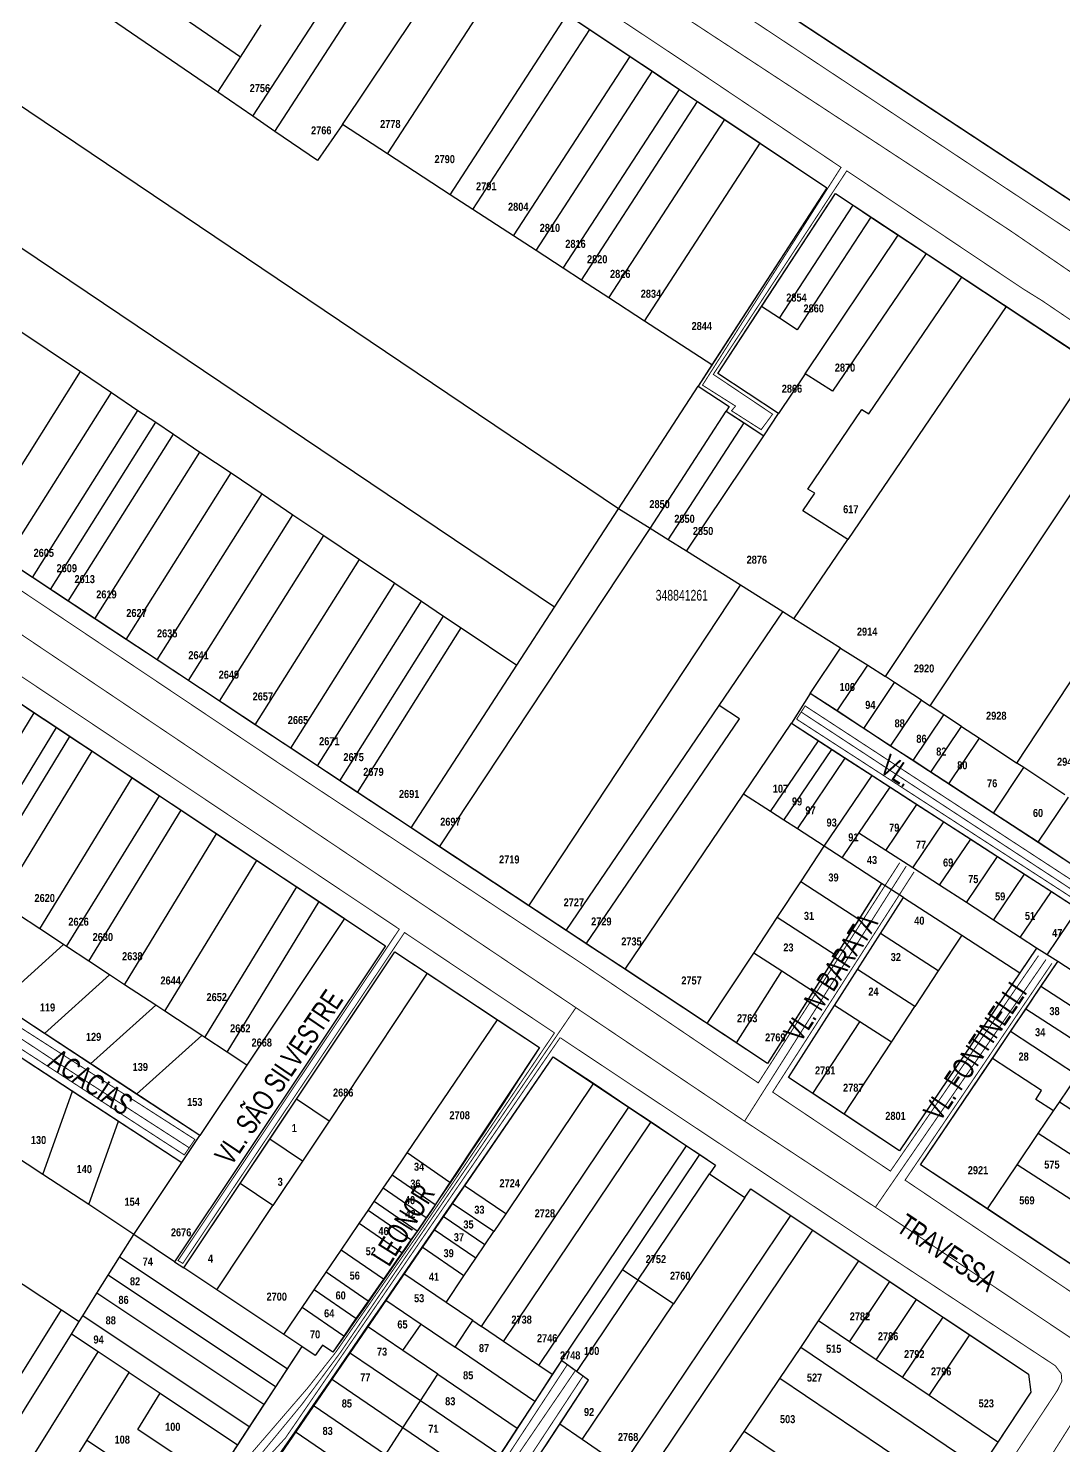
# Model space of a CAD drawing. Extents: x 203136 to 205923, y 4839890 to 4842982.
# Drawn here: x 204336.6 to 204530.6, y 4840403 to 4840668.6 of the extents above; entities that cross this region are included whole.
import ezdxf
from ezdxf.enums import TextEntityAlignment as Align

# ---------------------------------------------------------------- set-up
doc = ezdxf.new("R2010")
doc.units = 0
doc.header["$LTSCALE"] = 1.5
doc.header["$MEASUREMENT"] = 0
doc.linetypes.add('TRACO_11', pattern=[8, 3, -1, 3, -1])
for name, color, linetype in [('CD_MALHA_LOTES', 40, 'CONTINUOUS'), ('CD_TXT_QUADRA', 7, 'CONTINUOUS'), ('RU-QUADRAS', 210, 'CONTINUOUS'), ('SV-EIXO-RUA-PAV', 20, 'CONTINUOUS'), ('SV-RUA-PAVIM-S-GUIA-C-GUIA', 7, 'CONTINUOUS'), ('SV-TXT-RUA-PAV-S-GUIA-C-GUIA', 7, 'CONTINUOUS'), ('Th_NmrPort', 1, 'CONTINUOUS')]:
    doc.layers.add(name, color=color, linetype=linetype)
doc.styles.add('3488-41-2D_TXTB$0$ARIAL', font='ARIAL.TTF')
doc.styles.add('ARIAL', font='ARIAL.TTF')
doc.styles.get("Standard").update_dxf_attribs({"font": 'swisscbo.ttf'})

msp = doc.modelspace()

# ---------------------------------------------------------------- linework, layer by layer
at = {"layer": 'CD_MALHA_LOTES', "linetype": 'Continuous', "flags": 128}
for points in [[(204630.04, 4840571.68), (204413.42, 4840714.35)], [(204378.65, 4840652.13), (204405.1, 4840692.88)], [(204376.29, 4840663.19), (204336.64, 4840690.51)], [(204382.77, 4840649.3), (204409.26, 4840690.1)], [(204372.05, 4840656.65), (204332.19, 4840683.96)], [(204395.43, 4840650.56), (204417.96, 4840684.29)], [(204403.87, 4840645.07), (204425.89, 4840679)], [(204415.6, 4840637.43), (204437.53, 4840671.22)], [(204437.53, 4840671.22), (204441.77, 4840668.39)], [(204376.29, 4840663.19), (204380.22, 4840669.25)], [(204419.88, 4840634.65), (204441.77, 4840668.39)], [(204441.77, 4840668.39), (204449.35, 4840663.34)], [(204447.15, 4840578.58), (204319.15, 4840664.74)], [(204372.05, 4840656.65), (204376.29, 4840663.19)], [(204427.51, 4840629.69), (204449.35, 4840663.34)], [(204449.35, 4840663.34), (204453.5, 4840660.56)], [(204431.7, 4840626.96), (204453.5, 4840660.56)], [(204453.5, 4840660.56), (204458.58, 4840657.17)], [(204378.65, 4840652.13), (204372.05, 4840656.65)], [(204436.81, 4840623.64), (204458.58, 4840657.17)], [(204458.58, 4840657.17), (204461.99, 4840654.9)], [(204440.25, 4840621.4), (204461.99, 4840654.9)], [(204461.99, 4840654.9), (204467.06, 4840651.51)], [(204382.77, 4840649.3), (204378.65, 4840652.13)], [(204445.36, 4840618.07), (204467.06, 4840651.51)], [(204467.06, 4840651.51), (204473.72, 4840647.07)], [(204390.74, 4840643.85), (204382.77, 4840649.3)], [(204395.43, 4840650.56), (204390.74, 4840643.85)], [(204403.87, 4840645.07), (204395.43, 4840650.56)], [(204435.17, 4840560.12), (204306.79, 4840646.54)], [(204452.06, 4840613.71), (204473.72, 4840647.07)], [(204473.72, 4840647.07), (204486.19, 4840638.74)], [(204415.6, 4840637.43), (204403.87, 4840645.07)], [(204419.88, 4840634.65), (204415.6, 4840637.43)], [(204486.19, 4840638.74), (204464.64, 4840605.53)], [(204473.97, 4840616.48), (204487.81, 4840637.66)], [(204487.81, 4840637.66), (204491.14, 4840635.44)], [(204477.31, 4840614.27), (204491.14, 4840635.44)], [(204491.14, 4840635.44), (204494.46, 4840633.22)], [(204427.51, 4840629.69), (204419.88, 4840634.65)], [(204494.46, 4840633.22), (204480.65, 4840612.07)], [(204494.46, 4840633.22), (204499.54, 4840629.85)], [(204431.7, 4840626.96), (204427.51, 4840629.69)], [(204482.14, 4840603.84), (204499.54, 4840629.85)], [(204499.54, 4840629.85), (204504.79, 4840626.38)], [(204436.81, 4840623.64), (204431.7, 4840626.96)], [(204504.79, 4840626.38), (204487.28, 4840600.62)], [(204504.79, 4840626.38), (204511.47, 4840621.97)], [(204440.25, 4840621.4), (204436.81, 4840623.64)], [(204494.06, 4840596.36), (204511.47, 4840621.97)], [(204511.47, 4840621.97), (204519.81, 4840616.46)], [(204445.36, 4840618.07), (204440.25, 4840621.4)], [(204452.06, 4840613.71), (204445.36, 4840618.07)], [(204465.77, 4840603.92), (204473.97, 4840616.48)], [(204477.31, 4840614.27), (204473.97, 4840616.48)], [(204519.81, 4840616.46), (204490.16, 4840572.83)], [(204519.81, 4840616.46), (204536.13, 4840605.69)], [(204464.64, 4840605.53), (204452.06, 4840613.71)], [(204480.65, 4840612.07), (204477.31, 4840614.27)], [(204333.87, 4840612.64), (204346.32, 4840604.26)], [(204464.64, 4840605.53), (204462.07, 4840601.57)], [(204497.21, 4840547.12), (204536.13, 4840605.69)], [(204326.51, 4840572.83), (204346.32, 4840604.26)], [(204346.32, 4840604.26), (204352.13, 4840600.35)], [(204477.15, 4840596.39), (204465.77, 4840603.92)], [(204482.14, 4840603.84), (204477.15, 4840596.39)], [(204487.28, 4840600.62), (204482.14, 4840603.84)], [(204332.35, 4840568.97), (204352.13, 4840600.35)], [(204352.13, 4840600.35), (204357.11, 4840597)], [(204447.15, 4840578.58), (204462.07, 4840601.57)], [(204462.07, 4840601.57), (204467.91, 4840597.71)], [(204467.91, 4840597.71), (204467.36, 4840596.87)], [(204505.56, 4840541.62), (204544.47, 4840600.18)], [(204337.35, 4840565.66), (204357.11, 4840597)], [(204357.11, 4840597), (204360.43, 4840594.77)], [(204453.08, 4840574.86), (204467.36, 4840596.87)], [(204467.36, 4840596.87), (204470.7, 4840594.67)], [(204474.37, 4840592.24), (204477.15, 4840596.39)], [(204482.66, 4840582.26), (204492.79, 4840597.16)], [(204492.79, 4840597.16), (204494.06, 4840596.36)], [(204340.69, 4840563.46), (204360.43, 4840594.77)], [(204344.03, 4840561.25), (204363.75, 4840592.53)], [(204360.43, 4840594.77), (204363.75, 4840592.53)], [(204363.75, 4840592.53), (204368.73, 4840589.18)], [(204456.46, 4840572.73), (204470.7, 4840594.67)], [(204459.88, 4840570.59), (204474.37, 4840592.24)], [(204470.7, 4840594.67), (204474.37, 4840592.24)], [(204521.81, 4840530.91), (204560.51, 4840589.59)], [(204349.03, 4840557.94), (204368.73, 4840589.18)], [(204368.73, 4840589.18), (204374.54, 4840585.27)], [(204354.87, 4840554.08), (204374.54, 4840585.27)], [(204374.54, 4840585.27), (204380.35, 4840581.36)], [(204483.93, 4840581.46), (204482.66, 4840582.26)], [(204360.71, 4840550.22), (204380.35, 4840581.36)], [(204380.35, 4840581.36), (204386.15, 4840577.45)], [(204481.68, 4840578.15), (204483.93, 4840581.46)], [(204366.56, 4840546.35), (204386.15, 4840577.45)], [(204386.15, 4840577.45), (204391.96, 4840573.54)], [(204435.17, 4840560.12), (204447.15, 4840578.58)], [(204453.08, 4840574.86), (204447.15, 4840578.58)], [(204490.16, 4840572.83), (204481.68, 4840578.15)], [(204413.63, 4840515.23), (204453.08, 4840574.86)], [(204456.46, 4840572.73), (204453.08, 4840574.86)], [(204372.4, 4840542.49), (204391.96, 4840573.54)], [(204391.96, 4840573.54), (204398.6, 4840569.07)], [(204459.88, 4840570.59), (204456.46, 4840572.73)], [(204480.03, 4840557.93), (204490.16, 4840572.83)], [(204337.35, 4840565.66), (204332.35, 4840568.97)], [(204379.07, 4840538.08), (204398.6, 4840569.07)], [(204398.6, 4840569.07), (204405.24, 4840564.6)], [(204470.02, 4840564.22), (204459.88, 4840570.59)], [(204340.69, 4840563.46), (204337.35, 4840565.66)], [(204344.03, 4840561.25), (204340.69, 4840563.46)], [(204385.75, 4840533.67), (204405.24, 4840564.6)], [(204405.24, 4840564.6), (204410.22, 4840561.25)], [(204430.38, 4840504.15), (204470.02, 4840564.22)], [(204477.94, 4840559.24), (204470.02, 4840564.22)], [(204349.03, 4840557.94), (204344.03, 4840561.25)], [(204390.75, 4840530.36), (204410.22, 4840561.25)], [(204410.22, 4840561.25), (204414.37, 4840558.45)], [(204354.87, 4840554.08), (204349.03, 4840557.94)], [(204394.92, 4840527.6), (204414.37, 4840558.45)], [(204414.37, 4840558.45), (204417.69, 4840556.22)], [(204428.09, 4840549.22), (204435.17, 4840560.12)], [(204466.02, 4840541.72), (204477.94, 4840559.24)], [(204480.03, 4840557.93), (204477.94, 4840559.24)], [(204488.78, 4840552.44), (204480.03, 4840557.93)], [(204398.26, 4840525.39), (204417.69, 4840556.22)], [(204417.69, 4840556.22), (204428.09, 4840549.22)], [(204360.71, 4840550.22), (204354.87, 4840554.08)], [(204483.09, 4840543.95), (204488.78, 4840552.44)], [(204488.78, 4840552.44), (204493.87, 4840549.25)], [(204366.56, 4840546.35), (204360.71, 4840550.22)], [(204408.31, 4840518.75), (204428.09, 4840549.22)], [(204488.12, 4840540.67), (204493.87, 4840549.25)], [(204493.87, 4840549.25), (204497.21, 4840547.12)], [(204498.91, 4840546), (204497.21, 4840547.12)], [(204372.4, 4840542.49), (204366.56, 4840546.35)], [(204493.14, 4840537.39), (204498.91, 4840546)], [(204503.92, 4840542.69), (204498.91, 4840546)], [(204333.51, 4840543.11), (204337.68, 4840540.34)], [(204379.07, 4840538.08), (204372.4, 4840542.49)], [(204483.09, 4840543.95), (204479.59, 4840538.36)], [(204488.12, 4840540.67), (204483.09, 4840543.95)], [(204498.16, 4840534.1), (204503.92, 4840542.69)], [(204503.92, 4840542.69), (204505.56, 4840541.62)], [(204320.35, 4840511.95), (204337.68, 4840540.34)], [(204337.68, 4840540.34), (204341.84, 4840537.57)], [(204437.34, 4840499.55), (204466.02, 4840541.72)], [(204441.13, 4840497.05), (204469.84, 4840539.2)], [(204469.84, 4840539.2), (204466.02, 4840541.72)], [(204493.14, 4840537.39), (204488.12, 4840540.67)], [(204502.35, 4840531.37), (204508.1, 4840539.94)], [(204508.1, 4840539.94), (204505.56, 4840541.62)], [(204511.44, 4840537.74), (204508.1, 4840539.94)], [(204324.52, 4840509.19), (204341.84, 4840537.57)], [(204341.84, 4840537.57), (204344.35, 4840535.91)], [(204385.75, 4840533.67), (204379.07, 4840538.08)], [(204470.61, 4840525.09), (204479.59, 4840538.36)], [(204479.59, 4840538.36), (204484.62, 4840535.1)], [(204498.16, 4840534.1), (204493.14, 4840537.39)], [(204505.7, 4840529.18), (204511.44, 4840537.74)], [(204511.44, 4840537.74), (204514.78, 4840535.54)], [(204327.03, 4840507.53), (204344.35, 4840535.91)], [(204344.35, 4840535.91), (204348.51, 4840533.14)], [(204475.64, 4840521.83), (204484.62, 4840535.1)], [(204484.62, 4840535.1), (204487.14, 4840533.47)], [(204502.35, 4840531.37), (204498.16, 4840534.1)], [(204509.05, 4840526.99), (204514.78, 4840535.54)], [(204514.78, 4840535.54), (204521.81, 4840530.91)], [(204331.2, 4840504.77), (204348.51, 4840533.14)], [(204348.51, 4840533.14), (204356.02, 4840528.16)], [(204390.75, 4840530.36), (204385.75, 4840533.67)], [(204478.16, 4840520.2), (204487.14, 4840533.47)], [(204480.68, 4840518.57), (204489.66, 4840531.84)], [(204487.14, 4840533.47), (204489.66, 4840531.84)], [(204489.66, 4840531.84), (204494.7, 4840528.58)], [(204505.7, 4840529.18), (204502.35, 4840531.37)], [(204394.92, 4840527.6), (204390.75, 4840530.36)], [(204485.71, 4840515.31), (204494.7, 4840528.58)], [(204494.7, 4840528.58), (204498.05, 4840526.4)], [(204509.05, 4840526.99), (204505.7, 4840529.18)], [(204517.42, 4840521.52), (204523.13, 4840530.04)], [(204523.13, 4840530.04), (204521.81, 4840530.91)], [(204530.83, 4840524.96), (204523.13, 4840530.04)], [(204338.72, 4840499.81), (204356.02, 4840528.16)], [(204356.02, 4840528.16), (204361.12, 4840524.77)], [(204398.26, 4840525.39), (204394.92, 4840527.6)], [(204492.22, 4840517.78), (204498.05, 4840526.4)], [(204498.05, 4840526.4), (204503.09, 4840523.14)], [(204517.42, 4840521.52), (204509.05, 4840526.99)], [(204343.73, 4840496.51), (204361.12, 4840524.77)], [(204361.12, 4840524.77), (204365.19, 4840522.07)], [(204408.31, 4840518.75), (204398.26, 4840525.39)], [(204448.39, 4840492.25), (204470.61, 4840525.09)], [(204475.64, 4840521.83), (204470.61, 4840525.09)], [(204525.79, 4840516.05), (204531.48, 4840524.53)], [(204347.91, 4840493.76), (204365.19, 4840522.07)], [(204365.19, 4840522.07), (204371.85, 4840517.64)], [(204478.16, 4840520.2), (204475.64, 4840521.83)], [(204497.26, 4840514.52), (204503.09, 4840523.14)], [(204503.09, 4840523.14), (204508.13, 4840519.88)], [(204525.79, 4840516.05), (204517.42, 4840521.52)], [(204413.63, 4840515.23), (204408.31, 4840518.75)], [(204480.68, 4840518.57), (204478.16, 4840520.2)], [(204485.71, 4840515.31), (204480.68, 4840518.57)], [(204502.3, 4840511.26), (204508.13, 4840519.88)], [(204508.13, 4840519.88), (204513.17, 4840516.62)], [(204354.59, 4840489.35), (204371.85, 4840517.64)], [(204371.85, 4840517.64), (204379.36, 4840512.66)], [(204430.38, 4840504.15), (204413.63, 4840515.23)], [(204481.31, 4840508.63), (204485.71, 4840515.31)], [(204489.07, 4840513.14), (204485.71, 4840515.31)], [(204489.07, 4840513.14), (204492.22, 4840517.78)], [(204497.26, 4840514.52), (204492.22, 4840517.78)], [(204507.33, 4840508), (204513.17, 4840516.62)], [(204513.17, 4840516.62), (204518.21, 4840513.36)], [(204532.49, 4840511.67), (204525.79, 4840516.05)], [(204362.11, 4840484.4), (204379.36, 4840512.66)], [(204379.36, 4840512.66), (204386.87, 4840507.69)], [(204496.45, 4840508.36), (204489.07, 4840513.14)], [(204502.3, 4840511.26), (204497.26, 4840514.52)], [(204512.37, 4840504.74), (204518.21, 4840513.36)], [(204518.21, 4840513.36), (204523.25, 4840510.1)], [(204507.33, 4840508), (204502.3, 4840511.26)], [(204517.41, 4840501.48), (204523.25, 4840510.1)], [(204523.25, 4840510.1), (204528.28, 4840506.84)], [(204369.63, 4840479.44), (204386.87, 4840507.69)], [(204386.87, 4840507.69), (204391.04, 4840504.93)], [(204476.9, 4840501.96), (204481.31, 4840508.63)], [(204492.18, 4840501.6), (204481.31, 4840508.63)], [(204496.45, 4840508.36), (204492.18, 4840501.6)], [(204500.59, 4840505.68), (204496.45, 4840508.36)], [(204512.37, 4840504.74), (204507.33, 4840508)], [(204373.81, 4840476.69), (204391.04, 4840504.93)], [(204391.04, 4840504.93), (204395.84, 4840501.75)], [(204496.27, 4840498.95), (204500.59, 4840505.68)], [(204500.59, 4840505.68), (204511.47, 4840498.64)], [(204517.41, 4840501.48), (204512.37, 4840504.74)], [(204522.45, 4840498.22), (204528.28, 4840506.84)], [(204528.28, 4840506.84), (204533.32, 4840503.58)], [(204338.72, 4840499.81), (204334.54, 4840502.58)], [(204437.34, 4840499.55), (204430.38, 4840504.15)], [(204472.49, 4840495.28), (204476.9, 4840501.96)], [(204487.9, 4840494.83), (204476.9, 4840501.96)], [(204527.49, 4840494.96), (204533.32, 4840503.58)], [(204343.16, 4840496.89), (204338.72, 4840499.81)], [(204395.84, 4840501.75), (204377.48, 4840474.27)], [(204395.84, 4840501.75), (204403.51, 4840496.67)], [(204441.13, 4840497.05), (204437.34, 4840499.55)], [(204492.18, 4840501.6), (204487.9, 4840494.83)], [(204522.45, 4840498.22), (204517.41, 4840501.48)], [(204330.94, 4840485.88), (204343.16, 4840496.89)], [(204343.73, 4840496.51), (204343.16, 4840496.89)], [(204403.51, 4840496.67), (204363.95, 4840437.45)], [(204448.39, 4840492.25), (204441.13, 4840497.05)], [(204491.96, 4840492.21), (204496.27, 4840498.95)], [(204507.08, 4840491.95), (204496.27, 4840498.95)], [(204511.47, 4840498.64), (204507.08, 4840491.95)], [(204511.47, 4840498.64), (204522.36, 4840491.59)], [(204525.5, 4840496.24), (204522.45, 4840498.22)], [(204347.91, 4840493.76), (204343.73, 4840496.51)], [(204386.81, 4840467.88), (204405.26, 4840495.51)], [(204405.26, 4840495.51), (204411.3, 4840491.51)], [(204463.77, 4840482.08), (204472.49, 4840495.28)], [(204477.75, 4840491.87), (204472.49, 4840495.28)], [(204487.9, 4840494.83), (204483.63, 4840488.07)], [(204525.5, 4840496.24), (204522.36, 4840491.59)], [(204527.49, 4840494.96), (204525.5, 4840496.24)], [(204529.47, 4840493.68), (204527.49, 4840494.96)], [(204351.79, 4840491.2), (204347.91, 4840493.76)], [(204411.3, 4840491.51), (204392.92, 4840463.81)], [(204411.3, 4840491.51), (204424.47, 4840482.79)], [(204463.77, 4840482.08), (204448.39, 4840492.25)], [(204469.27, 4840478.44), (204477.75, 4840491.87)], [(204483.63, 4840488.07), (204477.75, 4840491.87)], [(204487.64, 4840485.47), (204491.96, 4840492.21)], [(204502.68, 4840485.27), (204491.96, 4840492.21)], [(204522.36, 4840491.59), (204499.84, 4840458.23)], [(204507.08, 4840491.95), (204502.68, 4840485.27)], [(204526.33, 4840489.02), (204529.47, 4840493.68)], [(204542.06, 4840485.52), (204529.47, 4840493.68)], [(204339.58, 4840480.2), (204351.79, 4840491.2)], [(204354.59, 4840489.35), (204351.79, 4840491.2)], [(204360.43, 4840485.52), (204354.59, 4840489.35)], [(204523.48, 4840484.8), (204526.33, 4840489.02)], [(204538.92, 4840480.87), (204526.33, 4840489.02)], [(204483.63, 4840488.07), (204475.11, 4840474.58)], [(204339.58, 4840480.2), (204330.94, 4840485.88)], [(204348.22, 4840474.52), (204360.43, 4840485.52)], [(204362.11, 4840484.4), (204360.43, 4840485.52)], [(204369.06, 4840479.83), (204362.11, 4840484.4)], [(204479.01, 4840472), (204487.64, 4840485.47)], [(204492.41, 4840482.39), (204487.64, 4840485.47)], [(204498.29, 4840478.59), (204502.68, 4840485.27)], [(204520.62, 4840480.57), (204523.48, 4840484.8)], [(204536.07, 4840476.64), (204523.48, 4840484.8)], [(204407.55, 4840457.83), (204424.47, 4840482.79)], [(204424.47, 4840482.79), (204432.33, 4840477.58)], [(204469.27, 4840478.44), (204463.77, 4840482.08)], [(204483.59, 4840468.98), (204492.41, 4840482.39)], [(204498.29, 4840478.59), (204492.41, 4840482.39)], [(204348.22, 4840474.52), (204339.58, 4840480.2)], [(204356.86, 4840468.85), (204369.06, 4840479.83)], [(204369.63, 4840479.44), (204369.06, 4840479.83)], [(204373.81, 4840476.69), (204369.63, 4840479.44)], [(204475.11, 4840474.58), (204469.27, 4840478.44)], [(204489.43, 4840465.12), (204498.29, 4840478.59)], [(204517.23, 4840475.54), (204520.62, 4840480.57)], [(204533.18, 4840472.37), (204520.62, 4840480.57)], [(204377.48, 4840474.27), (204373.81, 4840476.69)], [(204432.33, 4840477.58), (204415.58, 4840452.29)], [(204418.28, 4840451.68), (204434.91, 4840475.87)], [(204434.91, 4840475.87), (204442.48, 4840470.91)], [(204503.78, 4840455.62), (204517.23, 4840475.54)], [(204526.44, 4840469.53), (204517.23, 4840475.54)], [(204336.16, 4840475.08), (204344.81, 4840469.42)], [(204356.86, 4840468.85), (204348.22, 4840474.52)], [(204377.48, 4840474.27), (204368.67, 4840461.08)], [(204442.48, 4840470.91), (204426.02, 4840446.42)], [(204442.48, 4840470.91), (204449.12, 4840466.44)], [(204483.59, 4840468.98), (204479.01, 4840472)], [(204529.8, 4840467.36), (204533.18, 4840472.37)], [(204339.25, 4840453.8), (204344.81, 4840469.42)], [(204344.81, 4840469.42), (204353.47, 4840463.77)], [(204368.67, 4840461.08), (204356.86, 4840468.85)], [(204381.81, 4840460.4), (204386.81, 4840467.88)], [(204392.92, 4840463.81), (204386.81, 4840467.88)], [(204489.43, 4840465.12), (204483.59, 4840468.98)], [(204525.36, 4840467.85), (204526.44, 4840469.53)], [(204528.68, 4840465.7), (204525.36, 4840467.85)], [(204421.47, 4840425.33), (204449.12, 4840466.44)], [(204449.12, 4840466.44), (204453.27, 4840463.65)], [(204499.84, 4840458.23), (204489.43, 4840465.12)], [(204525.83, 4840461.47), (204528.68, 4840465.7)], [(204528.68, 4840465.7), (204529.8, 4840467.36)], [(204551.37, 4840453.4), (204529.8, 4840467.36)], [(204347.9, 4840448.16), (204353.47, 4840463.77)], [(204353.47, 4840463.77), (204365.3, 4840456.03)], [(204392.92, 4840463.81), (204387.94, 4840456.31)], [(204425.61, 4840422.51), (204453.27, 4840463.65)], [(204453.27, 4840463.65), (204459.91, 4840459.19)], [(204339.25, 4840453.8), (204330.62, 4840459.49)], [(204365.3, 4840456.03), (204368.67, 4840461.08)], [(204376.25, 4840452.09), (204381.81, 4840460.4)], [(204387.94, 4840456.31), (204381.81, 4840460.4)], [(204521.86, 4840455.59), (204525.83, 4840461.47)], [(204547.39, 4840447.52), (204525.83, 4840461.47)], [(204404.74, 4840453.69), (204407.55, 4840457.83)], [(204415.58, 4840452.29), (204407.55, 4840457.83)], [(204432.22, 4840418.02), (204459.91, 4840459.19)], [(204447.89, 4840435.94), (204462.4, 4840457.51)], [(204459.91, 4840459.19), (204462.4, 4840457.51)], [(204462.4, 4840457.51), (204465.31, 4840455.57), (204464.19, 4840453.91)], [(204356.3, 4840442.55), (204365.3, 4840456.03)], [(204387.94, 4840456.31), (204382.41, 4840447.98)], [(204516.3, 4840447.35), (204503.78, 4840455.62)], [(204516.3, 4840447.35), (204521.86, 4840455.59)], [(204543.41, 4840441.64), (204521.86, 4840455.59)], [(204347.9, 4840448.16), (204339.25, 4840453.8)], [(204365.7, 4840436.28), (204376.25, 4840452.09)], [(204382.41, 4840447.98), (204376.25, 4840452.09)], [(204403.06, 4840451.21), (204404.74, 4840453.69)], [(204412.82, 4840448.12), (204404.74, 4840453.69)], [(204415.58, 4840452.29), (204412.82, 4840448.12)], [(204416.01, 4840448.38), (204418.28, 4840451.68)], [(204426.02, 4840446.42), (204418.28, 4840451.68)], [(204450.8, 4840433.99), (204464.19, 4840453.91)], [(204464.19, 4840453.91), (204470.85, 4840449.46)], [(204401.37, 4840448.73), (204403.06, 4840451.21)], [(204411.11, 4840445.66), (204403.06, 4840451.21)], [(204470.85, 4840449.46), (204457.45, 4840429.55)], [(204470.85, 4840449.46), (204471.96, 4840451.13)], [(204471.96, 4840451.13), (204479.45, 4840446.13)], [(204356.3, 4840442.55), (204347.9, 4840448.16)], [(204371.91, 4840432.15), (204382.41, 4840447.98)], [(204398.57, 4840444.59), (204400.25, 4840447.07)], [(204400.25, 4840447.07), (204401.37, 4840448.73)], [(204408.26, 4840441.55), (204400.25, 4840447.07)], [(204409.4, 4840443.19), (204401.37, 4840448.73)], [(204412.82, 4840448.12), (204411.11, 4840445.66)], [(204414.31, 4840445.91), (204416.01, 4840448.38)], [(204423.78, 4840443.1), (204416.01, 4840448.38)], [(204426.02, 4840446.42), (204423.78, 4840443.1)], [(204447.77, 4840399.02), (204479.45, 4840446.13)], [(204479.45, 4840446.13), (204483.6, 4840443.35)], [(204537.7, 4840433.2), (204516.3, 4840447.35)], [(204395.2, 4840439.62), (204398.57, 4840444.59)], [(204406.54, 4840439.09), (204398.57, 4840444.59)], [(204411.11, 4840445.66), (204409.4, 4840443.19)], [(204412.62, 4840443.44), (204414.31, 4840445.91)], [(204422.11, 4840440.61), (204414.31, 4840445.91)], [(204353.65, 4840438.31), (204356.3, 4840442.55)], [(204363.95, 4840437.45), (204356.3, 4840442.55)], [(204408.26, 4840441.55), (204406.54, 4840439.09)], [(204409.4, 4840443.19), (204408.26, 4840441.55)], [(204410.35, 4840440.14), (204412.62, 4840443.44)], [(204420.44, 4840438.12), (204412.62, 4840443.44)], [(204422.11, 4840440.61), (204423.78, 4840443.1)], [(204451.89, 4840396.19), (204483.6, 4840443.35)], [(204483.6, 4840443.35), (204492.21, 4840437.6)], [(204351.53, 4840434.91), (204353.65, 4840438.31)], [(204385.06, 4840417.37), (204353.65, 4840438.31)], [(204392.39, 4840435.48), (204395.2, 4840439.62)], [(204403.12, 4840434.16), (204395.2, 4840439.62)], [(204406.54, 4840439.09), (204403.12, 4840434.16)], [(204406.94, 4840435.2), (204410.35, 4840440.14)], [(204418.2, 4840434.8), (204410.35, 4840440.14)], [(204420.44, 4840438.12), (204422.11, 4840440.61)], [(204331.9, 4840435.58), (204342.77, 4840428.44)], [(204363.95, 4840437.45), (204365.7, 4840436.28)], [(204371.91, 4840432.15), (204365.7, 4840436.28)], [(204418.2, 4840434.8), (204420.44, 4840438.12)], [(204436.47, 4840418.96), (204447.89, 4840435.94)], [(204450.8, 4840433.99), (204447.89, 4840435.94)], [(204484.65, 4840426.37), (204492.21, 4840437.6)], [(204492.21, 4840437.6), (204498.03, 4840433.72)], [(204349.41, 4840431.52), (204351.53, 4840434.91)], [(204382.88, 4840414.02), (204351.53, 4840434.91)], [(204390.15, 4840432.17), (204392.39, 4840435.48)], [(204400.26, 4840430.05), (204392.39, 4840435.48)], [(204403.12, 4840434.16), (204400.26, 4840430.05)], [(204403.55, 4840430.26), (204406.94, 4840435.2)], [(204414.86, 4840429.82), (204406.94, 4840435.2)], [(204414.86, 4840429.82), (204418.2, 4840434.8)], [(204450.8, 4840433.99), (204439.29, 4840416.88)], [(204457.45, 4840429.55), (204450.8, 4840433.99)], [(204490.45, 4840422.44), (204498.03, 4840433.72)], [(204498.03, 4840433.72), (204503.02, 4840430.38)], [(204346.76, 4840427.28), (204349.41, 4840431.52)], [(204380.69, 4840410.67), (204349.41, 4840431.52)], [(204384.47, 4840423.8), (204371.91, 4840432.15)], [(204387.9, 4840428.86), (204390.15, 4840432.17)], [(204397.95, 4840426.79), (204390.15, 4840432.17)], [(204400.15, 4840425.31), (204403.55, 4840430.26)], [(204495.42, 4840419.08), (204503.02, 4840430.38)], [(204503.02, 4840430.38), (204508.01, 4840427.05)], [(204314.53, 4840383.24), (204342.77, 4840428.44)], [(204342.77, 4840428.44), (204346.11, 4840426.24)], [(204384.47, 4840423.8), (204387.9, 4840428.86)], [(204395.7, 4840423.49), (204387.9, 4840428.86)], [(204400.26, 4840430.05), (204397.95, 4840426.79)], [(204419.85, 4840426.43), (204414.86, 4840429.82)], [(204440.34, 4840404.11), (204457.45, 4840429.55)], [(204344.64, 4840423.88), (204346.11, 4840426.24)], [(204346.11, 4840426.24), (204346.76, 4840427.28)], [(204377.95, 4840406.48), (204346.76, 4840427.28)], [(204397.95, 4840426.79), (204395.7, 4840423.49)], [(204396.75, 4840420.37), (204400.15, 4840425.31)], [(204406.76, 4840420.81), (204400.15, 4840425.31)], [(204406.76, 4840420.81), (204410.167666, 4840425.76019)], [(204410.167666, 4840425.76019), (204416.58, 4840421.4)], [(204416.58, 4840421.4), (204419.85, 4840426.43)], [(204419.85, 4840426.43), (204421.47, 4840425.33)], [(204425.61, 4840422.51), (204421.47, 4840425.33)], [(204481.31, 4840421.39), (204484.65, 4840426.37)], [(204490.45, 4840422.44), (204484.65, 4840426.37)], [(204500.39, 4840415.72), (204508.01, 4840427.05)], [(204508.01, 4840427.05), (204513, 4840423.72)], [(204317.87, 4840381.02), (204344.64, 4840423.88)], [(204349.63, 4840420.55), (204344.64, 4840423.88)], [(204387.8, 4840421.56), (204384.47, 4840423.8)], [(204395.7, 4840423.49), (204393.63, 4840420.5)], [(204432.22, 4840418.02), (204425.61, 4840422.51)], [(204495.42, 4840419.08), (204490.45, 4840422.44)], [(204505.36, 4840412.35), (204513, 4840423.72)], [(204513, 4840423.72), (204524, 4840416.37)], [(204322.86, 4840377.69), (204349.63, 4840420.55)], [(204355.46, 4840416.67), (204349.63, 4840420.55)], [(204387.8, 4840421.56), (204385.06, 4840417.37)], [(204390.31, 4840419.88), (204387.8, 4840421.56)], [(204391.66, 4840421.83), (204390.31, 4840419.88)], [(204393.63, 4840420.5), (204391.66, 4840421.83)], [(204393.35, 4840415.42), (204396.75, 4840420.37)], [(204410.03, 4840411.34), (204396.75, 4840420.37)], [(204413.3, 4840416.37), (204406.76, 4840420.81)], [(204431.47, 4840411.27), (204416.58, 4840421.4)], [(204477.4, 4840415.58), (204481.31, 4840421.39)], [(204514.92, 4840398.63), (204481.31, 4840421.39)], [(204385.06, 4840417.37), (204382.88, 4840414.02)], [(204434.74, 4840416.3), (204432.22, 4840418.02)], [(204436.47, 4840418.96), (204434.74, 4840416.3)], [(204439.29, 4840416.88), (204436.47, 4840418.96)], [(204500.39, 4840415.72), (204495.42, 4840419.08)], [(204347.51, 4840403.94), (204355.46, 4840416.67)], [(204355.46, 4840416.67), (204361.29, 4840412.79)], [(204389.95, 4840410.48), (204393.35, 4840415.42)], [(204406.75, 4840406.31), (204393.35, 4840415.42)], [(204410.03, 4840411.34), (204413.3, 4840416.37)], [(204413.3, 4840416.37), (204428.19, 4840406.24)], [(204434.74, 4840416.3), (204431.47, 4840411.27)], [(204436.14, 4840406.99), (204441.53, 4840415.23)], [(204441.53, 4840415.23), (204439.29, 4840416.88)], [(204470.7, 4840405.62), (204477.4, 4840415.58)], [(204511.06, 4840392.79), (204477.4, 4840415.58)], [(204505.36, 4840412.35), (204500.39, 4840415.72)], [(204524, 4840416.37), (204524.4, 4840412.98)], [(204357.05, 4840406), (204361.29, 4840412.79)], [(204361.29, 4840412.79), (204375.77, 4840403.13)], [(204382.88, 4840414.02), (204380.69, 4840410.67)], [(204518.23, 4840403.64), (204505.36, 4840412.35)], [(204524.4, 4840412.98), (204518.23, 4840403.64)], [(204380.69, 4840410.67), (204377.95, 4840406.48)], [(204386.55, 4840405.54), (204389.95, 4840410.48)], [(204403.48, 4840401.28), (204389.95, 4840410.48)], [(204406.75, 4840406.31), (204410.03, 4840411.34)], [(204424.92, 4840401.22), (204410.03, 4840411.34)], [(204431.47, 4840411.27), (204428.19, 4840406.24)], [(204377.95, 4840406.48), (204375.77, 4840403.13)], [(204403.48, 4840401.28), (204406.75, 4840406.31)], [(204421.64, 4840396.19), (204406.75, 4840406.31)], [(204433.4, 4840402.81), (204436.14, 4840406.99)], [(204440.34, 4840404.11), (204436.14, 4840406.99)], [(204328.69, 4840373.81), (204347.51, 4840403.94)], [(204352.51, 4840400.61), (204347.51, 4840403.94)], [(204371.39, 4840396.43), (204357.05, 4840406)], [(204383.16, 4840400.61), (204386.55, 4840405.54)], [(204400.2, 4840396.25), (204386.55, 4840405.54)], [(204428.19, 4840406.24), (204424.92, 4840401.22)], [(204447.77, 4840399.02), (204440.34, 4840404.11)], [(204463.99, 4840395.84), (204470.7, 4840405.62)], [(204504.45, 4840382.78), (204470.7, 4840405.62)], [(204518.23, 4840403.64), (204514.92, 4840398.63)], [(204375.77, 4840403.13), (204371.39, 4840396.43)]]:
    msp.add_lwpolyline(points, dxfattribs=at)
at = {"layer": 'CD_MALHA_LOTES', "linetype": 'Continuous'}
msp.add_lwpolyline([(204403.55, 4840430.26), (204410.167666, 4840425.76019)], dxfattribs=at)
at = {"layer": 'RU-QUADRAS', "color": 6, "linetype": 'Continuous'}
for points in [[(204371.17, 4840742.11), (204450.07, 4840861.28), (204529.35, 4840809.99), (204709.23, 4840691.72), (204630.04, 4840571.68)], [(204352.52, 4840357.95), (204375.15, 4840392.73), (204377.07, 4840391.42), (204434.91, 4840475.87), (204465.31, 4840455.57), (204464.19, 4840453.91), (204470.85, 4840449.46), (204471.96, 4840451.13), (204524, 4840416.37), (204524.4, 4840412.98), (204465, 4840323.06), (204445.35, 4840294.81), (204388.37, 4840334.09), (204441.53, 4840415.23), (204436.47, 4840418.96), (204383.36, 4840337.42)]]:
    msp.add_lwpolyline(points, close=True, dxfattribs=at)
for points in [[(204537.7, 4840433.2), (204503.78, 4840455.62), (204529.47, 4840493.68), (204525.5, 4840496.24), (204499.84, 4840458.23), (204479.01, 4840472), (204500.59, 4840505.68), (204496.45, 4840508.36), (204475.11, 4840474.58), (204278.37, 4840604.66), (204359.09, 4840723.6), (204486.19, 4840638.74), (204462.07, 4840601.57), (204467.91, 4840597.71), (204467.36, 4840596.87), (204474.37, 4840592.24), (204477.15, 4840596.39), (204465.77, 4840603.92), (204487.81, 4840637.66), (204616.88, 4840552.37)], [(204549.41, 4840500.61), (204483.09, 4840543.95), (204479.59, 4840538.36), (204569.49, 4840480.17)]]:
    msp.add_lwpolyline(points, dxfattribs=at)
msp.add_lwpolyline([(204187.3, 4840467.13), (204235.98, 4840540.57), (204365.3, 4840456.03), (204368.67, 4840461.08), (204239.55, 4840545.96), (204266.97, 4840587.31), (204403.51, 4840496.67), (204363.95, 4840437.45), (204365.7, 4840436.28), (204405.26, 4840495.51), (204432.33, 4840477.58, -0.0111389253), (204393.63, 4840420.5), (204391.66, 4840421.83), (204390.31, 4840419.88), (204387.8, 4840421.56), (204348.15, 4840360.86, 0.0032896599)], format="xyb", close=True, dxfattribs=at)
at = {"layer": 'SV-EIXO-RUA-PAV', "const_width": 0.18}
for points in [[(204636.847033, 4840353.732969), (204556.692409, 4840405.627321), (204539.141988, 4840418.327609), (204495.302183, 4840447.648089), (204470.787539, 4840463.788165), (204283.813228, 4840589.6077), (204258.698822, 4840606.743049), (204246.534032, 4840614.722105), (203972.065444, 4840796.468379), (203949.643938, 4840811.266574), (203812.386168, 4840902.999228), (203680.641912, 4840990.841984), (203657.330522, 4841006.328818), (203641.610185, 4841017.472348), (203614.945309, 4841034.784618), (203592.86, 4841049.37)], [(204357.291663, 4840738.743866), (204412.483325, 4840701.563855), (204520.470603, 4840630.756588), (204552.362791, 4840608.944314), (204587.477246, 4840584.90124), (204615.238322, 4840565.567634), (204630.316882, 4840554.785431)], [(204266.90035, 4839946.925546), (204261.321622, 4839998.78861), (204268.781052, 4840012.602369), (204358.882228, 4840146.46659), (204382.173868, 4840180.965765), (204409.034388, 4840220.724344), (204436.521027, 4840261.922997), (204448.417295, 4840279.955234), (204465.322517, 4840304.812172), (204483.104307, 4840331.985752), (204505.707215, 4840364.857017), (204527.621392, 4840400.107536), (204539.141988, 4840418.327609), (204547.694634, 4840430.19108), (204579.256333, 4840476.542162), (204595.450293, 4840501.163592), (204616.436344, 4840533.303646), (204630.316882, 4840554.785431), (204636.809832, 4840564.271399)], [(204230.319661, 4840548.48531), (204290.53422, 4840508.690332), (204341.29312, 4840475.218463), (204366.654901, 4840458.838375)], [(204579.256333, 4840476.542162), (204550.922148, 4840494.847106), (204481.379251, 4840540.474538)], [(204501.088248, 4840511.599333), (204470.787539, 4840463.788165)], [(204527.277804, 4840494.088873), (204495.302183, 4840447.648089)], [(204439.130376, 4840484.996378), (204395.037179, 4840420.427903), (204387.856958, 4840410.734606), (204380.317727, 4840401.579825), (204374.394046, 4840394.758616), (204362.008166, 4840376.269549), (204344.775637, 4840349.702734)], [(204379.418943, 4840326.538513), (204394.858729, 4840349.89581), (204414.342756, 4840379.697517), (204427.405911, 4840399.934337), (204439.007764, 4840416.938579)]]:
    msp.add_lwpolyline(points, dxfattribs=at)
at = {"layer": 'SV-RUA-PAVIM-S-GUIA-C-GUIA', "linetype": 'Continuous', "const_width": 0.18}
for points in [[(204636.85, 4840575.98), (204631.31, 4840567.66), (204630.08, 4840566.91), (204628.94, 4840566.9), (204627.91, 4840567.11), (204626.6, 4840567.88), (204409.89, 4840711.4), (204366.55, 4840740.45), (204365.47, 4840741.4), (204365.37, 4840742.25), (204365.43, 4840743.63), (204366.26, 4840744.92), (204443.83, 4840861.26), (204447.02, 4840866.47), (204448.2, 4840867.27), (204450.9, 4840867.27), (204452.01, 4840866.24), (204509.64, 4840826.76), (204598.36, 4840768.4), (204636.85, 4840742.76)], [(204499.86, 4840512.23), (204473.35, 4840470.96), (204440.44, 4840493.23), (204383.68, 4840530.76), (204323.25, 4840571.24), (204274.8, 4840603.76), (204274.02, 4840604.62), (204273.84, 4840605.57), (204273.91, 4840606.3), (204302.3, 4840649.49), (204354.61, 4840727.66)], [(204391.27, 4840707.6), (204458.91, 4840662.68), (204488.86, 4840642.55), (204462.9, 4840601.73), (204469.09, 4840597.81), (204468.34, 4840596.93), (204473.89, 4840593.39), (204476.04, 4840596.29), (204464.92, 4840603.75), (204489.94, 4840641.9), (204522.96, 4840619.79), (204526.55, 4840617.56), (204608.77, 4840561.82), (204620.58, 4840553.99), (204621.11, 4840552.83), (204621.06, 4840551.64), (204619.76, 4840549.47), (204574.69, 4840481.26), (204573.61, 4840481.3), (204573.63, 4840481.35), (204537.93, 4840505.15), (204482.13, 4840541.61), (204480.54, 4840539.13)], [(204435.16, 4840480.33), (204407.06, 4840499.14), (204365.51, 4840437.12), (204364.61, 4840437.66), (204406.08, 4840499.77), (204311.51, 4840563.01)], [(204480.54, 4840539.13), (204573.31, 4840478.98), (204539.86, 4840430.65), (204538.89, 4840429.09), (204537.84, 4840429.02), (204536.93, 4840429.08), (204535.96, 4840429.34), (204534.96, 4840429.64), (204533.23, 4840430.92), (204500.86, 4840452.73), (204528.38, 4840493.36)], [(204502.55, 4840510.51), (204476.05, 4840469.23), (204498.12, 4840454.42), (204525.87, 4840494.81)], [(204331.34, 4840483.73), (204367.77, 4840460.36), (204365.79, 4840457.46), (204331.17, 4840479.94)], [(204466.95, 4840318.76), (204529.43, 4840413.37), (204530.24, 4840415.04), (204530.13, 4840416.46), (204529.03, 4840417.94), (204496.58, 4840439.31), (204436.22, 4840479.44)]]:
    msp.add_lwpolyline(points, dxfattribs=at)
at = {"layer": 'SV-RUA-PAVIM-S-GUIA-C-GUIA', "linetype": 'TRACO_11', "const_width": 0.18}
for points in [[(204347.47, 4840356.13), (204358.51, 4840373.31), (204378.15, 4840401.3), (204388.95, 4840413.83), (204394.15, 4840420.45), (204409.62, 4840442.64), (204435.16, 4840480.33)], [(204349.41, 4840354.8), (204374.02, 4840392.66), (204384.74, 4840404.41), (204436.22, 4840479.44)], [(204382.04, 4840333.28), (204409.57, 4840375.42), (204437.52, 4840418.08)], [(204384.79, 4840331.39), (204440.45, 4840415.91)]]:
    msp.add_lwpolyline(points, dxfattribs=at)

# ---------------------------------------------------------------- texts
at = {"layer": 'CD_TXT_QUADRA', "style": 'ARIAL', "width": 0.7}
msp.add_text('348841261', height=2, dxfattribs=at).set_placement((204454.13, 4840561.36))
at = {"layer": 'SV-TXT-RUA-PAV-S-GUIA-C-GUIA', "width": 0.7}
for s, rotation, style, p in [('VL.', 327, '3488-41-2D_TXTB$0$ARIAL', (204495.837134, 4840529.387173)), ('VL. M BARATA', 57, '3488-41-2D_TXTB$0$ARIAL', (204481.251436, 4840478.34541)), ('VL. FONTINELLI', 56, '3488-41-2D_TXTB$0$ARIAL', (204507.381041, 4840463.508577)), ('VL. SÃO SILVESTRE', 56, '3488-41-2D_TXTB$0$ARIAL', (204374.581147, 4840455.234378)), ('ACACIAS', 326, '3488-41-2D_TXTB$0$ARIAL', (204340.055176, 4840474.2715)), ('LEONOR', 58, 'ARIAL', (204404.15, 4840436.32)), ('TRAVESSA', 326, 'ARIAL', (204498.999153, 4840443.318642))]:
    msp.add_text(s, height=4, rotation=rotation, dxfattribs=dict(at, style=style)).set_placement(p)
at = {"layer": 'Th_NmrPort', "color": 1}
for s, p in [('2756', (204378.046432, 4840657.394482)), ('2778', (204402.486432, 4840650.684482)), ('2766', (204389.546432, 4840649.484482)), ('2790', (204412.676432, 4840644.094482)), ('2791', (204420.466432, 4840639.004482)), ('2804', (204426.456432, 4840635.164482)), ('2810', (204432.396432, 4840631.214482)), ('2816', (204437.186432, 4840628.214482)), ('2820', (204441.256432, 4840625.334482)), ('2826', (204445.576432, 4840622.584482)), ('2834', (204451.326432, 4840618.864482)), ('2854', (204478.596432, 4840618.144482)), ('2860', (204481.826432, 4840616.114482)), ('2844', (204460.856432, 4840612.814482)), ('2870', (204487.696432, 4840605.024482)), ('2866', (204477.756432, 4840601.074482)), ('2850', (204452.946432, 4840579.434482)), ('617', (204489.256432, 4840578.484482)), ('2850', (204457.616432, 4840576.684482)), ('2850', (204461.096432, 4840574.404482)), ('2605', (204337.544262, 4840570.303636)), ('2876', (204471.166432, 4840569.014482)), ('2609', (204341.854262, 4840567.423636)), ('2613', (204345.214262, 4840565.383636)), ('2619', (204349.284262, 4840562.513636)), ('2627', (204354.924262, 4840559.033636)), ('2635', (204360.674262, 4840555.203636)), ('2914', (204491.836432, 4840555.534482)), ('2641', (204366.544262, 4840551.123636)), ('2649', (204372.234262, 4840547.473636)), ('2920', (204502.506432, 4840548.634482)), ('106', (204488.596432, 4840545.164482)), ('2657', (204378.594262, 4840543.393636)), ('94', (204493.396432, 4840541.804482)), ('2665', (204385.184262, 4840538.963636)), ('88', (204498.896285, 4840538.345568)), ('2928', (204516.046432, 4840539.774482)), ('2671', (204391.054262, 4840535.003636)), ('86', (204502.976432, 4840535.454482)), ('82', (204506.696432, 4840533.054482)), ('2675', (204395.604262, 4840532.013636)), ('80', (204510.637791, 4840530.486775)), ('2942', (204529.346432, 4840531.144482)), ('2679', (204399.324262, 4840529.253636)), ('2691', (204406.018086, 4840525.114422)), ('107', (204476.076432, 4840526.104482)), ('76', (204516.228057, 4840527.110862)), ('99', (204479.666432, 4840523.714482)), ('2697', (204413.748086, 4840519.904422)), ('97', (204482.186432, 4840522.034482)), ('93', (204486.146432, 4840519.754482)), ('60', (204524.820858, 4840521.552481)), ('79', (204497.876285, 4840518.805568)), ('91', (204490.216432, 4840516.994482)), ('77', (204502.87922, 4840515.58531)), ('2719', (204424.778086, 4840512.834422)), ('43', (204493.714482, 4840512.743568)), ('69', (204507.979789, 4840512.258899)), ('39', (204486.494422, 4840509.461914)), ('75', (204512.686432, 4840509.154482)), ('2620', (204337.711591, 4840505.611875)), ('2727', (204436.878086, 4840504.804422)), ('59', (204517.726432, 4840505.914482)), ('2626', (204344.061591, 4840501.171875)), ('2729', (204442.028086, 4840501.214422)), ('31', (204481.904482, 4840502.263568)), ('40', (204502.584482, 4840501.363568)), ('51', (204523.320858, 4840502.252481)), ('47', (204528.42389, 4840499.059437)), ('2630', (204348.611591, 4840498.301875)), ('2735', (204447.676432, 4840497.464482)), ('23', (204478.044422, 4840496.341914)), ('2638', (204354.131591, 4840494.701875)), ('32', (204498.174422, 4840494.541914)), ('2644', (204361.321591, 4840490.151875)), ('2757', (204458.936432, 4840490.154482)), ('24', (204493.984422, 4840488.071914)), ('2652', (204369.951591, 4840487.031875)), ('119', (204338.725633, 4840485.095723)), ('2763', (204469.366432, 4840483.084482)), ('38', (204527.913242, 4840484.409765)), ('2662', (204374.374262, 4840481.193636)), ('34', (204525.223242, 4840480.459765)), ('129', (204347.355633, 4840479.585723)), ('2668', (204378.386432, 4840478.524482)), ('2769', (204474.636432, 4840479.484482)), ('28', (204522.123876, 4840475.895854)), ('139', (204356.105633, 4840473.945723)), ('2781', (204483.978086, 4840473.284422)), ('2787', (204489.248086, 4840470.054422)), ('153', (204366.326285, 4840467.385568)), ('2686', (204393.658086, 4840469.144422)), ('2708', (204415.478086, 4840464.894422)), ('2801', (204497.158086, 4840464.774422)), ('1', (204385.928086, 4840462.494422)), ('130', (204337.04384, 4840460.249861)), ('140', (204345.61384, 4840454.799861)), ('34', (204408.829715, 4840455.248972)), ('2921', (204512.618086, 4840454.594422)), ('575', (204526.944422, 4840455.651914)), ('3', (204383.288086, 4840452.424422)), ('36', (204408.147165, 4840452.082397)), ('2724', (204424.859207, 4840452.153466)), ('154', (204354.581289, 4840448.679054)), ('40', (204407.139599, 4840448.987324)), ('569', (204522.264422, 4840448.941914)), ('42', (204407.20867, 4840446.37978)), ('33', (204420.134422, 4840447.191914)), ('2728', (204431.449207, 4840446.523466)), ('2676', (204363.278086, 4840442.954422)), ('46', (204402.164422, 4840443.181914)), ('35', (204418.094422, 4840444.431914)), ('37', (204416.294422, 4840442.041914)), ('74', (204357.994422, 4840437.481914)), ('4', (204370.228086, 4840438.044422)), ('52', (204399.774422, 4840439.401914)), ('39', (204414.374422, 4840439.041914)), ('2752', (204452.258086, 4840437.924422)), ('56', (204396.774422, 4840434.841914)), ('2760', (204456.808086, 4840434.804422)), ('82', (204355.604422, 4840433.771914)), ('41', (204411.624422, 4840434.611914)), ('86', (204353.444422, 4840430.291914)), ('2700', (204381.198086, 4840430.904422)), ('60', (204394.134422, 4840431.131914)), ('53', (204408.839054, 4840430.598711)), ('64', (204391.984422, 4840427.771914)), ('2782', (204490.498086, 4840427.194422)), ('88', (204351.044422, 4840426.451914)), ('65', (204405.719054, 4840425.688711)), ('2738', (204427.088086, 4840426.594422)), ('94', (204348.764422, 4840422.861914)), ('70', (204389.344422, 4840423.821914)), ('2746', (204431.878086, 4840423.114422)), ('2786', (204495.768086, 4840423.474422)), ('73', (204401.889054, 4840420.588711)), ('87', (204421.003466, 4840421.250793)), ('2748', (204436.198086, 4840419.884422)), ('100', (204440.688086, 4840420.724422)), ('515', (204486.054422, 4840421.121914)), ('2792', (204500.678086, 4840420.124422)), ('85', (204418.034422, 4840416.151914)), ('2796', (204505.718086, 4840416.884422)), ('77', (204398.769054, 4840415.798711)), ('527', (204482.464422, 4840415.731914)), ('85', (204395.299054, 4840410.878711)), ('83', (204414.674422, 4840411.291914)), ('523', (204514.648086, 4840410.894422)), ('92', (204440.688086, 4840409.274422)), ('100', (204362.194422, 4840406.501914)), ('83', (204391.699054, 4840405.728711)), ('71', (204411.504422, 4840406.141914)), ('503', (204477.424422, 4840407.941914)), ('108', (204352.724422, 4840404.101914)), ('2768', (204447.048086, 4840404.594422))]:
    msp.add_text(s, height=1.5, dxfattribs=at).set_placement(p, align=Align.MIDDLE_LEFT)

doc.saveas('drawing.dxf')
